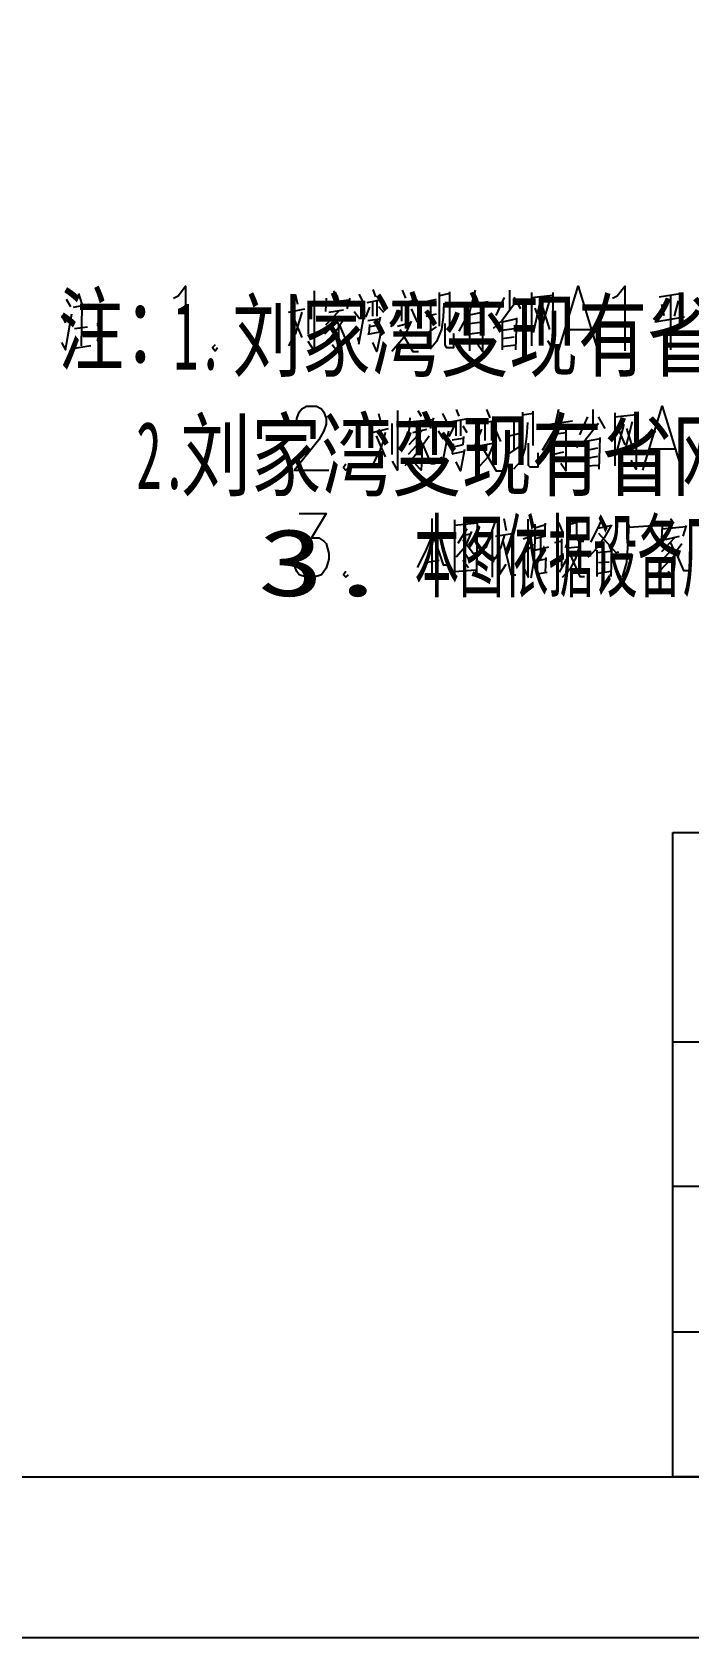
# Model space of a CAD drawing. Header units: metres. Extents: x 17 to 1264, y 17 to 859.
# Drawn here: x 556 to 671.7, y 16.9 to 299.6 of the extents above; entities that cross this region are included whole.
import ezdxf

# ---------------------------------------------------------------- set-up
doc = ezdxf.new("R2010")
doc.units = ezdxf.units.M
for name, color, linetype in [('LINES', 7, 'Continuous'), ('POLYLINES', 4, 'Continuous'), ('RECTS', 7, 'Continuous'), ('TEXTS', 3, 'Continuous')]:
    doc.layers.add(name, color=color, linetype=linetype)

msp = doc.modelspace()

# ---------------------------------------------------------------- linework, layer by layer
at = {"layer": 'LINES'}
for p, q in [((562.03, 252.58), (562.75, 251.28)), ((563.32, 251.14), (566.06, 251.71)), ((564.19, 253.58), (564.76, 251.71)), ((602.35, 253.44), (602.78, 251.71)), ((604.65, 251.71), (604.65, 246.38)), ((607.82, 252.72), (607.67, 250.42)), ((607.82, 252), (611.85, 252.43)), ((609.11, 254.02), (609.83, 253.01)), ((611.99, 252.72), (611.42, 250.85)), ((613.58, 253.44), (614.3, 252)), ((615.02, 252), (617.9, 252.58)), ((616.03, 254.3), (616.46, 253.01)), ((616.03, 249.55), (616.03, 252.14)), ((616.75, 252.29), (616.75, 249.55)), ((619.48, 251.71), (623.95, 252.43)), ((621.07, 251.86), (621.07, 248.69)), ((621.21, 254.16), (621.79, 252.72)), ((622.22, 252.14), (622.22, 248.69)), ((625.39, 252.14), (627.26, 252.58)), ((626.25, 247.1), (626.25, 252.29)), ((627.69, 253.73), (627.69, 247.82)), ((629.56, 253.58), (627.69, 253.15)), ((629.56, 247.82), (629.56, 253.87)), ((631.43, 251.42), (636.33, 252.14)), ((637.77, 249.7), (639.21, 252.86)), ((640.07, 254.16), (640.07, 250.7)), ((642.09, 250.85), (640.94, 252.86)), ((643.96, 253.73), (643.96, 244.37)), ((643.96, 252.86), (647.71, 253.3)), ((645.4, 251.71), (644.25, 246.67)), ((646.99, 252), (645.4, 246.38)), ((666.43, 253.01), (670.17, 253.58)), ((666.86, 251.71), (667.29, 249.7)), ((668.44, 253.15), (668.44, 243.65)), ((669.16, 249.55), (669.88, 252.29)), ((561.16, 249.7), (561.88, 248.4)), ((564.76, 251.42), (564.62, 244.37)), ((601.19, 250.27), (604.07, 250.85)), ((601.91, 249.55), (603.5, 245.81)), ((609.98, 250.42), (607.67, 247.97)), ((608.25, 250.27), (610.84, 250.7)), ((609.11, 249.7), (609.98, 248.11)), ((609.98, 247.68), (611.27, 249.55)), ((612.71, 250.42), (613.72, 249.12)), ((613.58, 244.66), (614.59, 250.42)), ((615.45, 251.14), (614.73, 249.41)), ((615.16, 248.83), (617.18, 249.12)), ((617.03, 251.28), (617.9, 250.27)), ((617.32, 249.41), (617.03, 247.97)), ((620.35, 250.7), (619.19, 247.68)), ((622.79, 250.85), (623.8, 248.54)), ((625.39, 249.55), (627.26, 249.98)), ((633.02, 250.42), (633.02, 243.5)), ((633.02, 249.84), (635.32, 250.27)), ((641.37, 249.12), (638.78, 248.54)), ((638.78, 248.83), (638.78, 243.65)), ((641.23, 243.65), (641.37, 249.26)), ((644.54, 250.99), (645.69, 247.97)), ((645.98, 250.99), (647.13, 247.25)), ((670.89, 249.41), (665.71, 248.54)), ((563.47, 247.39), (565.77, 247.68)), ((567.93, 248.11), (567.79, 248.11)), ((602.35, 246.53), (601.19, 244.37)), ((609.69, 248.54), (607.53, 246.38)), ((615.16, 246.38), (617.32, 246.82)), ((615.45, 248.11), (615.31, 246.38)), ((617.18, 247.97), (615.45, 247.68)), ((620.35, 247.82), (622.51, 248.4)), ((625.1, 246.24), (627.26, 247.68)), ((633.02, 248.26), (634.89, 248.54)), ((634.89, 246.67), (633.02, 246.38)), ((638.78, 247.1), (640.94, 247.39)), ((650.01, 247.25), (654.33, 247.25)), ((566.35, 244.37), (562.75, 243.79)), ((567.93, 245.38), (567.79, 245.38)), ((613.29, 245.81), (613.58, 244.94)), ((638.78, 245.66), (640.94, 245.95)), ((638.78, 244.22), (641.23, 244.51)), ((617.03, 232.42), (617.47, 230.54)), ((623.95, 232.99), (624.52, 231.98)), ((628.27, 232.42), (628.99, 230.98)), ((630.71, 233.14), (631.15, 231.98)), ((636.04, 233.14), (636.62, 231.7)), ((642.38, 232.7), (642.38, 226.8)), ((644.25, 232.42), (642.38, 232.13)), ((644.25, 226.8), (644.25, 232.85)), ((654.76, 233.14), (654.76, 229.68)), ((658.65, 232.56), (658.65, 223.2)), ((658.65, 231.84), (662.39, 232.27)), ((615.88, 229.1), (618.76, 229.82)), ((619.34, 230.69), (619.34, 225.22)), ((622.51, 231.7), (622.36, 229.25)), ((624.67, 229.39), (622.36, 226.94)), ((622.51, 230.98), (626.68, 231.41)), ((623.08, 229.1), (625.53, 229.68)), ((626.68, 231.7), (626.11, 229.82)), ((627.55, 229.39), (628.41, 227.95)), ((628.27, 223.63), (629.42, 229.39)), ((630.28, 230.11), (629.42, 228.38)), ((629.71, 230.98), (632.73, 231.55)), ((630.71, 228.53), (630.71, 231.12)), ((631.43, 231.12), (631.43, 228.53)), ((631.87, 230.26), (632.59, 229.1)), ((635.18, 229.68), (633.88, 226.51)), ((634.17, 230.54), (638.63, 231.41)), ((635.75, 230.83), (635.75, 227.66)), ((636.91, 231.12), (636.91, 227.66)), ((637.48, 229.82), (638.49, 227.52)), ((640.07, 231.12), (642.09, 231.55)), ((640.94, 225.94), (640.94, 231.26)), ((646.12, 230.4), (651.16, 231.12)), ((647.85, 229.25), (647.85, 222.48)), ((647.85, 228.82), (650.01, 229.1)), ((652.46, 228.67), (653.9, 231.84)), ((656.92, 229.82), (655.77, 231.84)), ((660.23, 230.54), (658.94, 225.65)), ((659.23, 229.82), (660.38, 226.94)), ((661.67, 230.98), (660.23, 225.22)), ((660.67, 229.82), (661.82, 226.22)), ((616.6, 228.53), (618.19, 224.78)), ((624.38, 227.52), (622.22, 225.22)), ((623.95, 228.53), (624.67, 227.09)), ((624.67, 226.66), (625.96, 228.53)), ((629.99, 227.81), (631.87, 228.1)), ((630.14, 227.09), (629.99, 225.36)), ((631.87, 226.94), (630.14, 226.51)), ((632.01, 228.38), (631.87, 226.94)), ((635.03, 226.8), (637.19, 227.23)), ((639.79, 225.22), (641.95, 226.66)), ((640.07, 228.53), (641.95, 228.96)), ((647.85, 227.23), (649.58, 227.52)), ((656.06, 227.95), (653.47, 227.52)), ((653.47, 227.81), (653.47, 222.62)), ((653.47, 225.94), (655.63, 226.37)), ((655.91, 222.62), (656.06, 228.24)), ((664.84, 226.22), (669.16, 226.22)), ((617.03, 225.5), (615.88, 223.2)), ((627.98, 224.78), (628.27, 223.92)), ((629.99, 225.36), (632.15, 225.79)), ((649.58, 225.65), (647.85, 225.22)), ((653.47, 224.5), (655.63, 224.93)), ((653.47, 223.2), (655.91, 223.34)), ((626.39, 213.98), (626.39, 203.47)), ((630.43, 213.7), (630.43, 203.76)), ((630.43, 213.55), (630.43, 204.19)), ((634.46, 213.12), (630.43, 212.69)), ((632.59, 212.11), (631, 209.52)), ((634.31, 204.34), (634.46, 213.55)), ((637.77, 213.98), (635.9, 208.8)), ((639.07, 213.98), (639.5, 211.82)), ((646.41, 212.83), (644.54, 212.26)), ((646.27, 210.82), (646.41, 213.12)), ((648.71, 213.26), (649.43, 211.54)), ((650.73, 213.55), (650.73, 211.39)), ((650.73, 212.98), (651.88, 213.26)), ((656.35, 213.84), (655.48, 211.97)), ((655.63, 212.26), (657.93, 212.69)), ((661.1, 212.4), (665.42, 212.69)), ((667, 212.69), (666.86, 210.38)), ((667, 212.11), (671.18, 212.54)), ((668.44, 213.98), (669.02, 213.12)), ((671.18, 212.69), (670.6, 210.82)), ((623.95, 210.67), (628.84, 211.39)), ((632.01, 210.96), (633.16, 211.25)), ((637.05, 211.82), (637.05, 203.62)), ((637.63, 210.82), (640.94, 211.39)), ((640.36, 209.52), (639.5, 207.65)), ((644.25, 209.38), (642.38, 207.5)), ((642.52, 210.38), (644.25, 210.96)), ((646.41, 210.82), (644.54, 210.38)), ((645.55, 210.67), (645.55, 206.64)), ((649.29, 209.95), (647.99, 209.66)), ((649.29, 205.49), (649.29, 210.38)), ((652.46, 209.38), (651.59, 206.64)), ((655.48, 211.97), (654.33, 209.81)), ((669.16, 210.53), (666.86, 208.08)), ((667.58, 210.24), (670.03, 210.82)), ((668.44, 209.66), (669.16, 208.08)), ((669.16, 207.79), (670.46, 209.52)), ((625.24, 206.21), (627.69, 206.64)), ((630.71, 207.22), (632.01, 208.66)), ((631.87, 206.64), (632.87, 205.34)), ((632.15, 207.94), (632.87, 206.93)), ((638.35, 208.37), (638.35, 204.05)), ((644.54, 208.37), (646.99, 208.94)), ((644.97, 206.93), (644.97, 203.62)), ((646.55, 206.78), (644.97, 206.5)), ((646.41, 204.48), (646.55, 207.07)), ((650.15, 206.78), (648.86, 204.48)), ((650.3, 208.8), (652.17, 208.94)), ((655.48, 208.37), (655.48, 203.76)), ((655.48, 207.94), (657.93, 208.22)), ((656.78, 208.08), (656.78, 204.62)), ((658.07, 208.51), (657.93, 203.76)), ((668.87, 208.66), (666.71, 206.35)), ((630.43, 204.62), (634.17, 204.91)), ((638.2, 203.9), (639.5, 205.92)), ((644.97, 204.19), (646.7, 204.48)), ((657.93, 204.62), (655.48, 204.19)), ((655.77, 206.21), (657.64, 206.35)), ((668.87, 158.69), (1179.07, 158.69)), ((668.87, 45.22), (668.87, 158.69)), ((668.87, 121.82), (1179.07, 121.82)), ((924.04, 96.34), (668.87, 96.34)), ((935.13, 70.7), (668.87, 70.7)), ((87.76, 45.22), (1179.14, 45.22)), ((1179.07, 45.22), (668.87, 45.22))]:
    msp.add_line(p, q, dxfattribs=at)
at = {"layer": 'POLYLINES'}
for points in [[(580.89, 252.72), (581.75, 253.15), (583.05, 254.88), (583.05, 243.5)], [(648.71, 243.5), (652.17, 254.88), (655.63, 243.5)], [(658.22, 252.72), (659.08, 253.15), (660.38, 254.88), (660.38, 243.5)], [(605.66, 254.02), (605.66, 243.5), (604.65, 245.09)], [(628.55, 251.86), (628.41, 249.41), (628.12, 247.25), (627.26, 245.09), (626.11, 243.79)], [(634.03, 254.16), (633.02, 250.42), (631.15, 246.96)], [(640.94, 251.71), (638.78, 248.83), (637.19, 247.39)], [(647.71, 253.73), (647.71, 243.79), (646.84, 245.23)], [(561.16, 244.94), (561.88, 243.65), (563.03, 249.98)], [(603.5, 250.27), (603.07, 248.69), (602.35, 246.38)], [(635.32, 250.56), (635.32, 243.36), (634.46, 244.66)], [(568.19, 248.1), (567.81, 248.58), (567.44, 248.1)], [(567.44, 248.1), (567.81, 247.63), (568.19, 248.1)], [(568.1, 248.1), (567.81, 248.46), (567.53, 248.1)], [(567.53, 248.1), (567.81, 247.75), (568.1, 248.1)], [(568, 248.1), (567.81, 248.34), (567.63, 248.1)], [(567.63, 248.1), (567.81, 247.87), (568, 248.1)], [(609.98, 247.54), (608.68, 245.95), (606.95, 244.37)], [(609.98, 248.11), (609.98, 245.81), (609.69, 243.5), (608.83, 244.51)], [(610.12, 247.97), (611.56, 244.66), (612.14, 244.66)], [(617.47, 247.1), (616.75, 243.36), (616.03, 244.94)], [(622.79, 248.69), (621.5, 245.81), (619.34, 243.36)], [(620.78, 247.25), (623.08, 243.36), (624.09, 243.36)], [(628.7, 248.26), (628.7, 244.51), (628.99, 244.08), (630.28, 244.08), (630.28, 246.53)], [(568.19, 245.39), (567.81, 245.86), (567.44, 245.39)], [(567.44, 245.39), (567.81, 244.92), (568.19, 245.39)], [(568.1, 245.39), (567.81, 245.74), (567.53, 245.39)], [(567.53, 245.39), (567.81, 245.03), (568.1, 245.39)], [(568, 245.39), (567.81, 245.63), (567.63, 245.39)], [(567.63, 245.39), (567.81, 245.15), (568, 245.39)], [(588.23, 244.51), (587.8, 244.08), (588.23, 243.5), (588.67, 244.08)], [(602.63, 231.12), (602.63, 231.55), (603.07, 232.7), (603.5, 233.28), (604.36, 233.71), (606.09, 233.71), (606.95, 233.28), (607.39, 232.7), (607.82, 231.55), (607.82, 230.54), (607.39, 229.39), (606.52, 227.81), (602.2, 222.48), (608.25, 222.48)], [(620.35, 232.99), (620.35, 222.48), (619.48, 224.06)], [(648.71, 233.14), (647.85, 229.25), (645.83, 225.94)], [(662.39, 232.7), (662.39, 222.62), (661.53, 224.21)], [(663.55, 222.48), (667, 233.71), (670.46, 222.48)], [(618.19, 229.1), (617.9, 227.66), (617.03, 225.36)], [(643.24, 230.83), (643.1, 228.38), (642.81, 226.22), (642.09, 224.06), (640.79, 222.62)], [(650.01, 229.54), (650.01, 222.34), (649.15, 223.63)], [(655.77, 230.69), (653.47, 227.81), (651.88, 226.37)], [(624.67, 226.51), (623.37, 224.93), (621.64, 223.2)], [(624.67, 227.09), (624.67, 224.78), (624.52, 222.48), (623.51, 223.49)], [(624.81, 226.94), (626.25, 223.63), (626.97, 223.63)], [(637.48, 227.66), (636.33, 224.78), (634.03, 222.34)], [(635.47, 226.22), (637.77, 222.34), (638.78, 222.34)], [(643.39, 227.23), (643.39, 223.34), (643.67, 223.06), (645.11, 223.06), (645.11, 225.5)], [(611.27, 223.49), (610.84, 222.91), (611.27, 222.48), (611.71, 222.91)], [(632.15, 226.08), (631.43, 222.34), (630.71, 223.92)], [(603.07, 214.85), (607.82, 214.85), (605.23, 210.53), (606.52, 210.53), (607.39, 209.95), (607.82, 209.52), (608.25, 207.79), (608.25, 206.78), (607.82, 205.2), (606.95, 204.05), (605.66, 203.62), (604.36, 203.62), (603.07, 204.05), (602.63, 204.62), (602.2, 205.63)], [(642.67, 205.06), (643.39, 203.62), (643.39, 213.84)], [(644.54, 212.98), (644.54, 210.1), (644.39, 206.5), (643.82, 203.47)], [(651.88, 213.55), (651.88, 212.11), (651.88, 210.53), (652.31, 209.95), (653.18, 209.95)], [(658.07, 212.83), (656.78, 210.53), (655.19, 208.37), (653.9, 207.07)], [(661.1, 212.83), (660.95, 209.66), (660.67, 206.21), (659.95, 203.62)], [(626.39, 210.82), (625.24, 208.08), (623.8, 205.34)], [(626.68, 210.82), (628.41, 205.78), (629.13, 205.78)], [(631.87, 210.24), (633.74, 207.79), (634.31, 207.94)], [(632.01, 208.66), (632.59, 209.52), (633.45, 211.68)], [(639.21, 211.1), (638.49, 208.8), (637.48, 206.78)], [(638.92, 210.1), (640.36, 204.05), (641.23, 204.05)], [(650.73, 211.54), (650.44, 210.1), (649.87, 208.8)], [(655.77, 211.39), (658.79, 207.94), (659.37, 208.08)], [(649.43, 203.62), (650.87, 205.2), (651.59, 206.64)], [(650.59, 207.94), (652.46, 203.76), (653.32, 203.76)], [(669.16, 207.5), (667.87, 206.06), (666.14, 204.34)], [(669.16, 208.08), (669.16, 205.92), (668.87, 203.62), (668.01, 204.62)], [(669.31, 208.08), (670.75, 204.77), (671.47, 204.77)], [(611.27, 204.62), (610.84, 204.05), (611.27, 203.62), (611.71, 204.05)], [(634.31, 204.05), (634.31, 204.34), (634.17, 204.91)]]:
    msp.add_lwpolyline(points, dxfattribs=at)
at = {"layer": 'RECTS'}
msp.add_lwpolyline([(16.84, 858.82), (1207.43, 858.82), (1207.43, 16.85), (16.84, 16.85)], dxfattribs=at)

# ---------------------------------------------------------------- texts
at = {"layer": 'TEXTS'}
for s, width, p in [('注：', 0.750221, (560.59, 241.27)), ('1.', 0.54231, (580.89, 240.18)), ('刘家湾变现有省网A1平面SDH设备OSN 1800V（98P）扩容4×STM-16光接口板1块', 0.788839, (591.26, 240.18)), ('刘家湾变现有省网A2平面SDH设备S385（88P）扩容4×STM-16光接口板1块', 0.800815, (582.19, 219.15)), ('2.', 0.554812, (574.34, 219.15)), ('本图依据设备厂家提供资料编制，请根据现场到货情况调整至本图布置方式。', 0.509028, (623.37, 201.38)), ('3.', 1.454959, (595.73, 200.29))]:
    msp.add_text(s, height=11.88, dxfattribs=dict(at, width=width)).set_placement(p)

doc.saveas('drawing.dxf')
